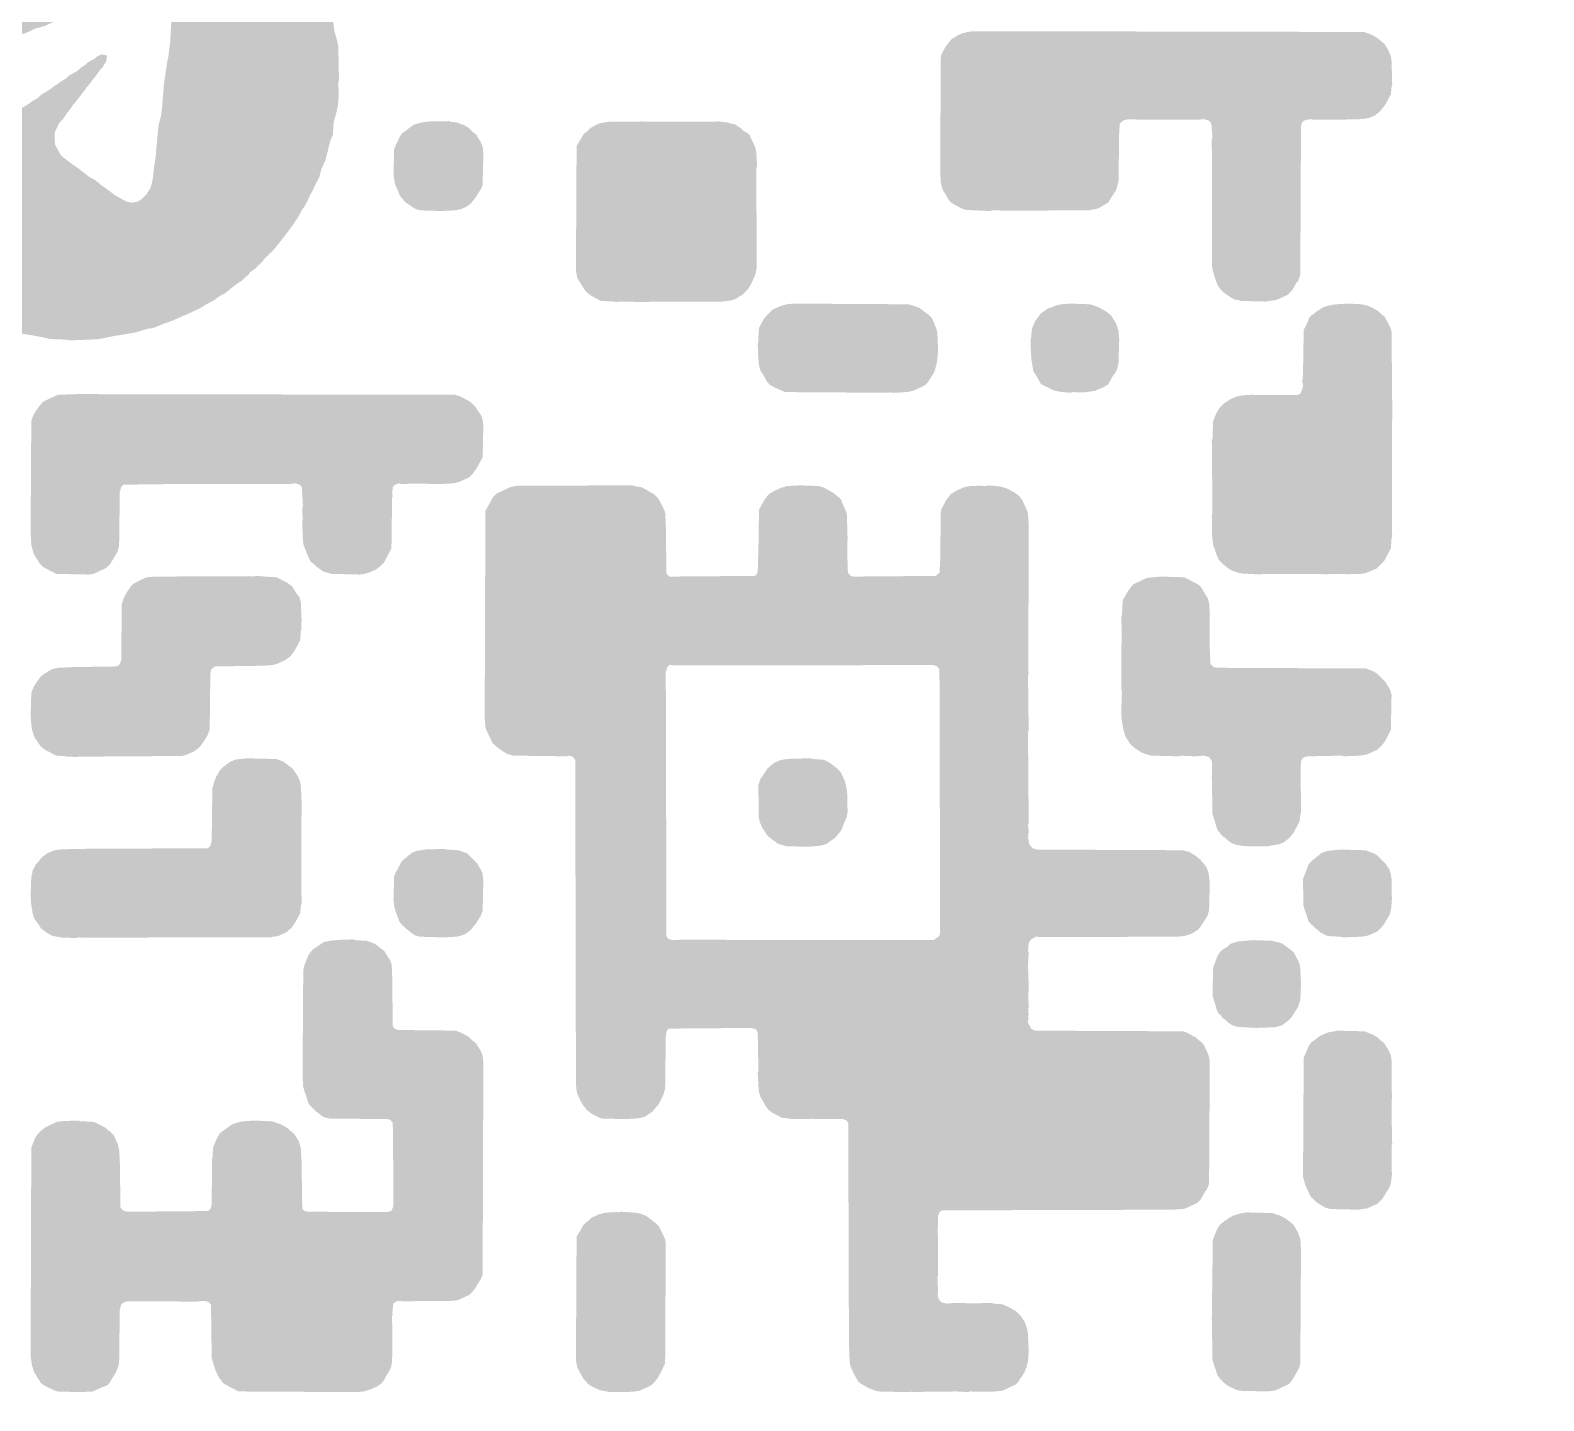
# Model space of a CAD drawing. Header units: inches. Extents: x -26.6 to 26.5, y -26.3 to 21.9.
# Drawn here: x -0.2 to 5.08, y 5.2 to 9.98 of the extents above; entities that cross this region are included whole.
import ezdxf

# ---------------------------------------------------------------- set-up
doc = ezdxf.new("R2010")
doc.units = ezdxf.units.IN
for name, color, linetype in [('Bottom 3D Body', 56, 'Continuous'), ('Bottom Component Outline', 76, 'Continuous'), ('Bottom Overlay', 54, 'Continuous'), ('Top Solder', 216, 'Continuous')]:
    doc.layers.add(name, color=color, linetype=linetype)

# ---------------------------------------------------------------- blocks, each defined once
blk = doc.blocks.new('L_KLS5_CR2032_03_B_16')
at = {"layer": 'Bottom 3D Body'}
blk.add_lwpolyline([(-10.9119, 3.3001, 0.1, 0.1, -6.761271), (-10.912, -3.2998, 0.1, 0.1, 0)], format="xyseb", dxfattribs=at)
at = {"layer": 'Bottom Component Outline'}
blk.add_lwpolyline([(-10.9119, 3.3001, 0.1, 0.1, -6.761271), (-10.912, -3.2998, 0.1, 0.1, 0)], format="xyseb", dxfattribs=at)
at = {"layer": 'Bottom Overlay'}
blk.add_lwpolyline([(-10.9119, 3.3001, 0.2, 0.2, -6.761271), (-10.912, -3.2998, 0.2, 0.2, 0)], format="xyseb", dxfattribs=at)

msp = doc.modelspace()

# ---------------------------------------------------------------- hatches: boundary and pattern name
at = {"layer": 'Top Solder'}
h = msp.add_hatch(color=216, dxfattribs=at)
h.paths.add_polyline_path([(0.057, 10.744), (0.0642, 10.7416), (0.0939, 10.738), (0.1057, 10.7357), (0.1343, 10.7309), (0.1533, 10.7262), (0.1889, 10.719), (0.2151, 10.7095), (0.2281, 10.706), (0.2507, 10.6976), (0.2697, 10.6905), (0.2816, 10.6858), (0.297, 10.6798), (0.3196, 10.6715), (0.3374, 10.6608), (0.3493, 10.6561), (0.3648, 10.6501), (0.4099, 10.624), (0.4135, 10.6204), (0.4349, 10.6109), (0.4515, 10.6014), (0.4563, 10.5966), (0.461, 10.5943), (0.4776, 10.5824), (0.4824, 10.58), (0.4955, 10.5693), (0.499, 10.5658), (0.5038, 10.5634), (0.5501, 10.5289), (0.568, 10.5111), (0.5727, 10.5087), (0.5822, 10.4992), (0.587, 10.4968), (0.6048, 10.479), (0.6072, 10.4743), (0.6369, 10.4446), (0.6416, 10.4422), (0.6452, 10.4386), (0.6476, 10.4339), (0.6523, 10.4291), (0.6547, 10.4244), (0.6594, 10.4196), (0.6618, 10.4149), (0.6761, 10.4006), (0.6784, 10.3958), (0.6856, 10.3887), (0.688, 10.384), (0.6975, 10.3673), (0.7141, 10.3507), (0.7165, 10.3459), (0.7284, 10.3246), (0.7331, 10.3198), (0.7474, 10.2937), (0.7521, 10.2889), (0.7545, 10.2842), (0.7759, 10.2438), (0.7878, 10.2176), (0.8092, 10.1725), (0.8115, 10.1582), (0.8282, 10.1226), (0.8341, 10.0952), (0.8389, 10.0834), (0.8412, 10.0738), (0.8436, 10.062), (0.846, 10.0525), (0.8543, 10.0323), (0.8567, 10.0014), (0.8602, 9.9788), (0.8662, 9.9586), (0.8709, 9.942), (0.8733, 9.9253), (0.8757, 9.8113), (0.8733, 9.8041), (0.8745, 9.7554), (0.8721, 9.7245), (0.8674, 9.7008), (0.8638, 9.6877), (0.8591, 9.6711), (0.8567, 9.6615), (0.8543, 9.6211), (0.8448, 9.5974), (0.84, 9.5784), (0.8365, 9.5629), (0.8329, 9.5499), (0.8282, 9.5308), (0.8139, 9.5), (0.8068, 9.4714), (0.7949, 9.45), (0.7854, 9.4287), (0.7735, 9.4073), (0.764, 9.3859), (0.7521, 9.3645), (0.7474, 9.3598), (0.745, 9.355), (0.7307, 9.3289), (0.7189, 9.3122), (0.7165, 9.3075), (0.682, 9.2611), (0.6761, 9.2552), (0.6737, 9.2504), (0.663, 9.2374), (0.6571, 9.2314), (0.6547, 9.2267), (0.6452, 9.2172), (0.644, 9.2136), (0.6404, 9.2124), (0.6392, 9.2088), (0.6345, 9.2065), (0.6309, 9.2029), (0.6297, 9.1993), (0.625, 9.197), (0.6143, 9.1863), (0.6119, 9.1815), (0.5822, 9.1518), (0.5775, 9.1494), (0.5727, 9.1447), (0.568, 9.1423), (0.562, 9.1364), (0.5596, 9.1316), (0.5561, 9.1281), (0.5513, 9.1257), (0.5347, 9.109), (0.5299, 9.1067), (0.5074, 9.0912), (0.5038, 9.0877), (0.499, 9.0853), (0.4895, 9.0758), (0.4848, 9.0734), (0.4776, 9.0663), (0.4729, 9.0639), (0.4515, 9.052), (0.4444, 9.0449), (0.4396, 9.0425), (0.4087, 9.0259), (0.3945, 9.0164), (0.3446, 8.9926), (0.3291, 8.9867), (0.2947, 8.9712), (0.2578, 8.9581), (0.2329, 8.9474), (0.2234, 8.9451), (0.2067, 8.9427), (0.1687, 8.9308), (0.1485, 8.9272), (0.1366, 8.9249), (0.1224, 8.9225), (0.0915, 8.9177), (0.0677, 8.913), (0.0582, 8.9106), (0.0297, 8.9059), (-0.0273, 8.9035), (-0.0665, 8.9023), (-0.0737, 8.9047), (-0.1355, 8.9071), (-0.1426, 8.9094), (-0.1699, 8.9154), (-0.1842, 8.9177), (-0.1961, 8.9201), (-0.2269, 8.9249), (-0.2626, 8.932), (-0.2721, 8.9344), (-0.284, 8.9391), (-0.2935, 8.9415), (-0.3054, 8.9439), (-0.3196, 8.9463), (-0.3386, 8.9534), (-0.3588, 8.9617), (-0.3743, 8.9676), (-0.3873, 8.9712), (-0.4277, 8.9902), (-0.4503, 8.9985), (-0.4753, 9.0116), (-0.4967, 9.0235), (-0.5014, 9.0282), (-0.5062, 9.0306), (-0.5323, 9.0449), (-0.5489, 9.0568), (-0.5703, 9.0686), (-0.5822, 9.0805), (-0.587, 9.0829), (-0.5941, 9.09), (-0.5988, 9.0924), (-0.606, 9.0995), (-0.6274, 9.1114), (-0.644, 9.1281), (-0.6488, 9.1304), (-0.6523, 9.134), (-0.6547, 9.1387), (-0.6583, 9.1423), (-0.663, 9.1447), (-0.6725, 9.1542), (-0.6773, 9.1566), (-0.682, 9.1613), (-0.6868, 9.1637), (-0.6903, 9.1673), (-0.6927, 9.172), (-0.7355, 9.2148), (-0.7379, 9.2195), (-0.7474, 9.229), (-0.7497, 9.2338), (-0.7592, 9.2433), (-0.7616, 9.2481), (-0.7723, 9.2611), (-0.7806, 9.2694), (-0.783, 9.2742), (-0.8068, 9.3075), (-0.8092, 9.3122), (-0.8282, 9.3407), (-0.84, 9.3621), (-0.8448, 9.3669), (-0.8472, 9.3716), (-0.8567, 9.393), (-0.865, 9.4085), (-0.8662, 9.4097), (-0.8804, 9.4405), (-0.8995, 9.4809), (-0.9054, 9.5059), (-0.9161, 9.5237), (-0.9197, 9.5368), (-0.9244, 9.5558), (-0.928, 9.5689), (-0.9303, 9.5784), (-0.9339, 9.5938), (-0.941, 9.6128), (-0.9434, 9.6223), (-0.9458, 9.6342), (-0.9482, 9.6675), (-0.9541, 9.6877), (-0.9589, 9.7043), (-0.9624, 9.7245), (-0.9648, 9.8148), (-0.966, 9.8564), (-0.9636, 9.8635), (-0.9612, 9.9467), (-0.9589, 9.9538), (-0.9494, 9.9847), (-0.947, 10.0014), (-0.9446, 10.0323), (-0.9351, 10.056), (-0.9303, 10.075), (-0.928, 10.0893), (-0.9256, 10.0964), (-0.9232, 10.1059), (-0.9185, 10.1226), (-0.9018, 10.1582), (-0.8995, 10.1677), (-0.8959, 10.1832), (-0.8781, 10.2176), (-0.8721, 10.2331), (-0.8626, 10.2473), (-0.8567, 10.258), (-0.8519, 10.2699), (-0.8424, 10.2865), (-0.8377, 10.2913), (-0.8353, 10.296), (-0.8234, 10.3174), (-0.8115, 10.3341), (-0.7997, 10.3554), (-0.7854, 10.3697), (-0.7735, 10.3911), (-0.7616, 10.403), (-0.7592, 10.4077), (-0.7474, 10.4196), (-0.745, 10.4244), (-0.7402, 10.4291), (-0.7379, 10.4339), (-0.7331, 10.4386), (-0.7307, 10.4434), (-0.7272, 10.4469), (-0.7224, 10.4493), (-0.6951, 10.4766), (-0.6927, 10.4814), (-0.6773, 10.4968), (-0.6725, 10.4992), (-0.6606, 10.5111), (-0.6559, 10.5135), (-0.6345, 10.5349), (-0.6297, 10.5372), (-0.6202, 10.5467), (-0.6155, 10.5491), (-0.6107, 10.5539), (-0.606, 10.5563), (-0.5917, 10.5658), (-0.587, 10.5681), (-0.5798, 10.5753), (-0.5763, 10.5764), (-0.5751, 10.58), (-0.5703, 10.5824), (-0.5478, 10.5978), (-0.5335, 10.6073), (-0.5216, 10.6121), (-0.5133, 10.6157), (-0.4967, 10.6275), (-0.4919, 10.6299), (-0.4705, 10.6418), (-0.4396, 10.6561), (-0.3945, 10.6774), (-0.379, 10.6834), (-0.3671, 10.6881), (-0.3517, 10.6941), (-0.2935, 10.7143), (-0.2733, 10.7202), (-0.2638, 10.7226), (-0.2436, 10.7262), (-0.2246, 10.7309), (-0.2127, 10.7333), (-0.1842, 10.738), (-0.1521, 10.7416), (-0.1355, 10.744), (-0.076, 10.7464)])
h.paths.add_polyline_path([(0.2614, 10.138), (0.2139, 10.1356), (0.2067, 10.1333), (0.1842, 10.1249), (0.1592, 10.1142), (0.1461, 10.1107), (0.1343, 10.1083), (0.1224, 10.1036), (0.0951, 10.0905), (0.0855, 10.0881), (0.0689, 10.0834), (0.0392, 10.0727), (0.0143, 10.062), (-0.0095, 10.0525), (-0.0261, 10.0453), (-0.0416, 10.0418), (-0.0511, 10.0394), (-0.076, 10.0263), (-0.0927, 10.0216), (-0.1105, 10.018), (-0.1224, 10.0133), (-0.1497, 10.0002), (-0.1663, 9.9954), (-0.1818, 9.9919), (-0.2091, 9.9788), (-0.221, 9.974), (-0.2305, 9.9717), (-0.2424, 9.9669), (-0.2792, 9.9538), (-0.2923, 9.9479), (-0.3018, 9.9455), (-0.3137, 9.9408), (-0.3351, 9.9313), (-0.3541, 9.9265), (-0.3767, 9.9182), (-0.4064, 9.9051), (-0.4242, 9.9016), (-0.4396, 9.8956), (-0.4444, 9.8909), (-0.461, 9.8837), (-0.4765, 9.8802), (-0.4883, 9.8778), (-0.5157, 9.8647), (-0.5323, 9.8552), (-0.5382, 9.8493), (-0.5454, 9.8326), (-0.5478, 9.8231), (-0.5442, 9.8101), (-0.5406, 9.8018), (-0.5299, 9.7887), (-0.5133, 9.7768), (-0.5085, 9.7744), (-0.4301, 9.7364), (-0.4087, 9.7269), (-0.3755, 9.715), (-0.3541, 9.7055), (-0.3137, 9.6984), (-0.297, 9.696), (-0.2733, 9.6984), (-0.2531, 9.7019), (-0.2412, 9.7067), (-0.2376, 9.7103), (-0.2329, 9.7126), (-0.2163, 9.7221), (-0.1925, 9.7388), (-0.1759, 9.7483), (-0.164, 9.7602), (-0.1426, 9.772), (-0.1093, 9.7958), (-0.1046, 9.7982), (-0.0998, 9.8029), (-0.0951, 9.8053), (-0.0808, 9.8148), (-0.076, 9.8172), (-0.0665, 9.8267), (-0.0404, 9.841), (-0.0273, 9.8517), (-0.0238, 9.8552), (-0.0119, 9.8624), (-0.0024, 9.8719), (0.0238, 9.8861), (0.0309, 9.8932), (0.0356, 9.8956), (0.0475, 9.9004), (0.0618, 9.898), (0.0653, 9.8944), (0.063, 9.8754), (0.0535, 9.8612), (0.0511, 9.8564), (0.0416, 9.8469), (0.0392, 9.8421), (0.0345, 9.8374), (0.0321, 9.8326), (-0.0012, 9.7899), (-0.0059, 9.7851), (-0.0083, 9.7804), (-0.025, 9.759), (-0.0475, 9.7293), (-0.0535, 9.7233), (-0.0558, 9.7186), (-0.0725, 9.6972), (-0.0879, 9.6746), (-0.101, 9.6615), (-0.1153, 9.6307), (-0.1176, 9.6211), (-0.1153, 9.5855), (-0.0962, 9.5499), (-0.0879, 9.5415), (-0.0832, 9.5392), (-0.082, 9.538), (-0.0808, 9.5368), (-0.076, 9.532), (-0.0713, 9.5297), (-0.0665, 9.5249), (-0.0618, 9.5225), (-0.057, 9.5178), (-0.0523, 9.5154), (-0.0356, 9.5035), (-0.0059, 9.4809), (0, 9.475), (0.0261, 9.4607), (0.0309, 9.456), (0.0356, 9.4536), (0.0452, 9.4441), (0.0499, 9.4417), (0.0962, 9.4073), (0.1331, 9.3871), (0.1426, 9.3847), (0.1545, 9.3823), (0.1616, 9.3847), (0.1758, 9.3871), (0.1806, 9.3918), (0.1854, 9.3942), (0.2056, 9.4144), (0.2079, 9.4192), (0.2174, 9.4334), (0.221, 9.4465), (0.2234, 9.456), (0.2258, 9.4679), (0.2305, 9.5106), (0.2329, 9.5225), (0.2353, 9.5415), (0.2376, 9.5653), (0.24, 9.5914), (0.2448, 9.6461), (0.2471, 9.658), (0.2543, 9.6865), (0.2566, 9.7008), (0.259, 9.7269), (0.2638, 9.7887), (0.2662, 9.8077), (0.2757, 9.8719), (0.2804, 9.8956), (0.284, 9.9277), (0.2864, 9.9443), (0.2899, 10.0073), (0.2923, 10.0263), (0.2947, 10.0382), (0.2994, 10.0572), (0.303, 10.0869), (0.3006, 10.094), (0.2816, 10.1297), (0.278, 10.1333)], flags=0)
for points in [[(3.2841, 9.9812), (4.4533, 9.9788), (4.4604, 9.9764), (4.483, 9.9681), (4.502, 9.9562), (4.508, 9.9503), (4.5127, 9.9479), (4.5199, 9.9408), (4.5234, 9.9396), (4.5258, 9.9348), (4.5353, 9.9206), (4.5472, 9.8944), (4.5496, 9.8778), (4.5519, 9.797), (4.5496, 9.7875), (4.5472, 9.7614), (4.5282, 9.7257), (4.5115, 9.7043), (4.5032, 9.696), (4.4985, 9.6936), (4.4937, 9.6889), (4.489, 9.6865), (4.4723, 9.6794), (4.4628, 9.677), (4.4462, 9.6746), (4.3511, 9.6722), (4.2596, 9.6734), (4.2478, 9.6711), (4.2394, 9.6651), (4.2359, 9.6615), (4.2335, 9.6449), (4.2311, 9.1316), (4.2287, 9.1245), (4.2228, 9.109), (4.2169, 9.1031), (4.2145, 9.0983), (4.2026, 9.077), (4.1872, 9.0615), (4.1824, 9.0591), (4.1515, 9.0449), (4.142, 9.0425), (4.1087, 9.0377), (4.0232, 9.0401), (4.0161, 9.0425), (4.0018, 9.0449), (3.9852, 9.0544), (3.9626, 9.0698), (3.9531, 9.0793), (3.9507, 9.0841), (3.946, 9.0888), (3.9436, 9.0936), (3.9365, 9.1102), (3.9269, 9.1411), (3.9246, 9.1506), (3.9222, 9.1673), (3.9234, 9.1922), (3.9222, 9.6021), (3.9246, 9.6093), (3.921, 9.6556), (3.9174, 9.6639), (3.9115, 9.6699), (3.8925, 9.6746), (3.8759, 9.6722), (3.6275, 9.6734), (3.6156, 9.6711), (3.6073, 9.6651), (3.6014, 9.6592), (3.599, 9.6354), (3.5966, 9.4572), (3.5943, 9.45), (3.5907, 9.4346), (3.5859, 9.4227), (3.5824, 9.4192), (3.58, 9.4144), (3.5705, 9.4001), (3.561, 9.3835), (3.5313, 9.3657), (3.5194, 9.3609), (3.5028, 9.3586), (3.4933, 9.3562), (3.2164, 9.355), (3.1558, 9.3562), (3.1487, 9.3538), (3.0667, 9.3574), (3.0572, 9.3598), (3.0453, 9.3645), (3.0132, 9.3823), (3.0049, 9.3906), (2.993, 9.412), (2.9835, 9.4263), (2.9788, 9.4429), (2.9764, 9.4524), (2.974, 9.4904), (2.9764, 9.8944), (2.9788, 9.9016), (2.993, 9.9277), (3.0097, 9.9491), (3.0156, 9.955), (3.0204, 9.9574), (3.0346, 9.9669), (3.0513, 9.974), (3.0703, 9.9788), (3.0869, 9.9812), (3.2818, 9.9812)], [(1.1585, 9.6615), (1.1704, 9.6639), (1.1917, 9.6663), (1.2595, 9.6675), (1.2666, 9.6651), (1.288, 9.6627), (1.2999, 9.658), (1.3153, 9.652), (1.3284, 9.6437), (1.345, 9.6271), (1.3498, 9.6247), (1.3557, 9.6188), (1.3581, 9.614), (1.3676, 9.5998), (1.37, 9.595), (1.3771, 9.5784), (1.3795, 9.5546), (1.3771, 9.4453), (1.3723, 9.4334), (1.37, 9.4287), (1.3605, 9.4144), (1.3533, 9.4025), (1.3367, 9.3811), (1.3331, 9.3776), (1.3284, 9.3752), (1.3236, 9.3704), (1.3022, 9.3609), (1.2832, 9.3562), (1.231, 9.3538), (1.1573, 9.3562), (1.1502, 9.3586), (1.1383, 9.3633), (1.1145, 9.3799), (1.1098, 9.3823), (1.1014, 9.3906), (1.0991, 9.3954), (1.0896, 9.4049), (1.0753, 9.4382), (1.0706, 9.45), (1.0658, 9.4786), (1.0682, 9.5712), (1.0872, 9.6116), (1.0896, 9.6164), (1.0979, 9.6271), (1.1026, 9.6295), (1.124, 9.6461), (1.1383, 9.6556), (1.1549, 9.6604), (1.1573, 9.6604)], [(2.2635, 9.0484), (2.248, 9.0425), (2.2148, 9.0377), (1.9142, 9.0366), (1.8488, 9.0377), (1.8441, 9.0354), (1.8369, 9.0377), (1.7894, 9.0401), (1.7538, 9.0591), (1.7407, 9.0698), (1.7336, 9.077), (1.7312, 9.0817), (1.7074, 9.1197), (1.7027, 9.1483), (1.705, 9.5808), (1.7146, 9.5974), (1.7264, 9.6164), (1.7288, 9.6211), (1.7347, 9.6271), (1.7395, 9.6295), (1.7538, 9.6437), (1.7585, 9.6461), (1.7751, 9.6556), (1.787, 9.6604), (1.8155, 9.6651), (1.9308, 9.6663), (2.1886, 9.6651), (2.1958, 9.6675), (2.2124, 9.6651), (2.2314, 9.6627), (2.2385, 9.6604), (2.2564, 9.6568), (2.2754, 9.6449), (2.2861, 9.6342), (2.3027, 9.6247), (2.3086, 9.6188), (2.3277, 9.5784), (2.3324, 9.5594), (2.3348, 9.5095), (2.3324, 9.5023), (2.3336, 9.1566), (2.3312, 9.1423), (2.3288, 9.1328), (2.3241, 9.1209), (2.3122, 9.0948), (2.3027, 9.0805), (2.2837, 9.0615), (2.2789, 9.0591), (2.2647, 9.0496)], [(2.3395, 8.913), (2.3419, 8.9463), (2.3585, 8.9772), (2.3692, 8.9902), (2.3883, 9.0092), (2.4096, 9.0187), (2.4215, 9.0235), (2.4382, 9.0282), (2.4619, 9.0306), (2.8635, 9.0282), (2.8707, 9.0259), (2.8802, 9.0235), (2.9027, 9.0152), (2.9063, 9.0116), (2.911, 9.0092), (2.9182, 9.0021), (2.9229, 8.9997), (2.9277, 8.995), (2.9324, 8.9926), (2.9455, 8.9795), (2.9526, 8.9629), (2.9621, 8.9391), (2.9645, 8.9225), (2.9669, 8.8702), (2.9633, 8.8286), (2.9562, 8.8001), (2.9514, 8.7882), (2.9396, 8.7692), (2.9301, 8.755), (2.9206, 8.7455), (2.9158, 8.7431), (2.8802, 8.7264), (2.8647, 8.7229), (2.8433, 8.7205), (2.8041, 8.7193), (2.8017, 8.7217), (2.7946, 8.7193), (2.4334, 8.7217), (2.4215, 8.7264), (2.3954, 8.7383), (2.3787, 8.7478), (2.3704, 8.7562), (2.368, 8.7609), (2.3562, 8.7823), (2.3467, 8.7965), (2.3419, 8.8132), (2.3395, 8.8369), (2.3372, 8.8892), (2.3395, 8.8987), (2.3395, 8.9106)], [(3.2913, 8.9094), (3.2936, 8.9379), (3.296, 8.9474), (3.3079, 8.9736), (3.3115, 8.9772), (3.3138, 8.9819), (3.3186, 8.9867), (3.321, 8.9914), (3.3293, 8.9997), (3.334, 9.0021), (3.3507, 9.014), (3.3602, 9.0164), (3.3768, 9.0235), (3.3958, 9.0282), (3.4267, 9.0306), (3.498, 9.0282), (3.5051, 9.0259), (3.5277, 9.0175), (3.555, 9.0021), (3.5681, 8.9914), (3.5729, 8.9867), (3.5752, 8.9819), (3.5871, 8.9629), (3.5919, 8.951), (3.5966, 8.9344), (3.599, 8.9035), (3.5966, 8.8227), (3.5943, 8.8156), (3.5919, 8.8013), (3.5824, 8.7847), (3.5776, 8.7799), (3.561, 8.749), (3.5432, 8.7383), (3.5313, 8.7336), (3.5146, 8.7264), (3.4861, 8.7217), (3.4612, 8.7205), (3.4362, 8.7217), (3.4291, 8.7193), (3.3923, 8.7229), (3.3804, 8.7253), (3.3709, 8.7276), (3.3293, 8.7478), (3.3233, 8.7538), (3.321, 8.7585), (3.3091, 8.7799), (3.2996, 8.7942), (3.2925, 8.8346), (3.2901, 8.8797), (3.2901, 8.9082)], [(4.2893, 9.0045), (4.2941, 9.0069), (4.3084, 9.0164), (4.3202, 9.0211), (4.3392, 9.0259), (4.3559, 9.0282), (4.401, 9.0306), (4.4462, 9.0282), (4.4652, 9.0235), (4.4771, 9.0187), (4.5032, 9.0045), (4.5175, 8.9902), (4.5222, 8.9878), (4.5258, 8.9843), (4.5282, 8.9795), (4.5377, 8.9629), (4.5472, 8.9415), (4.5496, 8.932), (4.5519, 8.6801), (4.5507, 8.2488), (4.5519, 8.2191), (4.5496, 8.212), (4.5472, 8.1763), (4.5234, 8.1312), (4.4985, 8.1062), (4.4818, 8.0991), (4.4581, 8.0896), (4.4414, 8.0872), (4.3998, 8.086), (4.3321, 8.0872), (4.3274, 8.0848), (4.3226, 8.0872), (4.3155, 8.0848), (4.3084, 8.0872), (4.0719, 8.086), (4.0291, 8.0884), (4.0172, 8.0908), (4.0077, 8.0931), (3.9887, 8.1003), (3.9745, 8.1098), (3.9685, 8.1157), (3.9638, 8.1181), (3.9483, 8.1335), (3.946, 8.1383), (3.9365, 8.1597), (3.9329, 8.1728), (3.9269, 8.1882), (3.9234, 8.2179), (3.9222, 8.2904), (3.9246, 8.2975), (3.9222, 8.5518), (3.9246, 8.5589), (3.9269, 8.6207), (3.9365, 8.6445), (3.9483, 8.6658), (3.9662, 8.6837), (3.9709, 8.6861), (3.9852, 8.6956), (3.9899, 8.6979), (4.0066, 8.7051), (4.0256, 8.7098), (4.0565, 8.7122), (4.2192, 8.711), (4.2311, 8.7158), (4.2383, 8.7324), (4.2406, 8.7419), (4.2383, 8.7585), (4.2406, 8.7894), (4.243, 8.9391), (4.2525, 8.9558), (4.2584, 8.9712), (4.2632, 8.9831), (4.2703, 8.9902), (4.2751, 8.9926), (4.2882, 9.0033)], [(0.3113, 8.4009), (0.1236, 8.3985), (0.1153, 8.3902), (0.1105, 8.3736), (0.1081, 8.1834), (0.1057, 8.1763), (0.1022, 8.1633), (0.0879, 8.1395), (0.076, 8.1205), (0.0642, 8.1086), (0.0594, 8.1062), (0.019, 8.0872), (0.0024, 8.0848), (-0.1117, 8.0872), (-0.1568, 8.111), (-0.1699, 8.124), (-0.1723, 8.1288), (-0.1889, 8.1549), (-0.1961, 8.1787), (-0.1984, 8.1882), (-0.2008, 8.2333), (-0.1984, 8.6207), (-0.1961, 8.6278), (-0.1901, 8.6433), (-0.1782, 8.6623), (-0.1723, 8.6706), (-0.1616, 8.6837), (-0.1568, 8.6884), (-0.1117, 8.7098), (-0.1022, 8.7122), (-0.0428, 8.7146), (1.2809, 8.7122), (1.288, 8.7098), (1.2975, 8.7074), (1.3331, 8.6884), (1.3533, 8.6682), (1.3557, 8.6635), (1.3723, 8.6397), (1.3771, 8.6231), (1.3795, 8.6064), (1.3771, 8.4948), (1.3581, 8.4591), (1.3426, 8.4365), (1.3308, 8.4246), (1.326, 8.4223), (1.2951, 8.408), (1.2761, 8.4033), (1.231, 8.4009), (1.1395, 8.4021), (1.0931, 8.4009), (1.086, 8.4033), (1.0717, 8.3985), (1.0634, 8.3902), (1.061, 8.3664), (1.0634, 8.3593), (1.061, 8.3522), (1.0587, 8.1763), (1.0325, 8.1264), (1.0171, 8.111), (1.0123, 8.1086), (1.0076, 8.1038), (0.9814, 8.092), (0.9648, 8.0872), (0.9482, 8.0848), (0.8484, 8.0872), (0.8412, 8.0896), (0.8282, 8.0931), (0.8163, 8.0979), (0.8127, 8.1015), (0.808, 8.1038), (0.8032, 8.1086), (0.7985, 8.111), (0.7866, 8.1228), (0.7818, 8.1252), (0.7759, 8.1312), (0.7735, 8.1359), (0.764, 8.1573), (0.7521, 8.1882), (0.7497, 8.2048), (0.7474, 8.2642), (0.7486, 8.2797), (0.7474, 8.3165), (0.7497, 8.3237), (0.7462, 8.389), (0.7402, 8.3973), (0.7248, 8.4033), (0.701, 8.4009), (0.3137, 8.4009)], [(0.7379, 8.0052), (0.7426, 7.9862), (0.745, 7.9268), (0.7438, 7.8971), (0.745, 7.8959), (0.7426, 7.8888), (0.7402, 7.8555), (0.7212, 7.8199), (0.7093, 7.8032), (0.701, 7.7949), (0.6963, 7.7925), (0.6915, 7.7878), (0.6606, 7.7735), (0.644, 7.7688), (0.606, 7.7664), (0.442, 7.764), (0.4289, 7.7533), (0.4266, 7.7367), (0.4242, 7.5442), (0.4218, 7.5371), (0.4159, 7.5216), (0.4075, 7.5086), (0.3921, 7.486), (0.3826, 7.4765), (0.3778, 7.4741), (0.3731, 7.4693), (0.3683, 7.467), (0.3422, 7.4551), (0.3267, 7.4515), (-0.0297, 7.4491), (-0.0309, 7.448), (-0.0333, 7.4503), (-0.0404, 7.448), (-0.0677, 7.4491), (-0.0689, 7.448), (-0.076, 7.4503), (-0.1117, 7.4527), (-0.1521, 7.4741), (-0.1652, 7.4848), (-0.177, 7.5014), (-0.1794, 7.5062), (-0.1842, 7.5109), (-0.1913, 7.5276), (-0.1961, 7.5442), (-0.1984, 7.5608), (-0.2008, 7.5917), (-0.1984, 7.6701), (-0.1961, 7.6773), (-0.1901, 7.6927), (-0.1782, 7.7117), (-0.164, 7.7307), (-0.1592, 7.7331), (-0.1545, 7.7379), (-0.1497, 7.7403), (-0.1355, 7.7498), (-0.1188, 7.7569), (-0.1022, 7.7593), (-0.057, 7.7616), (0.1022, 7.764), (0.1105, 7.7723), (0.1153, 7.7842), (0.1176, 7.9815), (0.12, 7.9886), (0.1236, 8.0017), (0.1343, 8.0219), (0.1461, 8.0385), (0.1485, 8.0432), (0.1568, 8.0516), (0.1782, 8.0634), (0.2044, 8.0753), (0.2353, 8.0777), (0.5549, 8.0789), (0.5584, 8.0777), (0.5608, 8.0801), (0.568, 8.0777), (0.5917, 8.0801), (0.6155, 8.0777), (0.6583, 8.0753), (0.6986, 8.0539), (0.7117, 8.0432), (0.7212, 8.029), (0.7236, 8.0242), (0.7367, 8.0064)], [(3.9151, 7.827), (3.9174, 7.7723), (3.9281, 7.7616), (3.9448, 7.7593), (4.4604, 7.7569), (4.4723, 7.7521), (4.4878, 7.7462), (4.502, 7.7367), (4.5282, 7.7105), (4.5305, 7.7058), (4.5448, 7.682), (4.5496, 7.6654), (4.5472, 7.5418), (4.5258, 7.5014), (4.5151, 7.4884), (4.5008, 7.4741), (4.4961, 7.4717), (4.4652, 7.4575), (4.4557, 7.4551), (4.4391, 7.4527), (4.3844, 7.4503), (4.3773, 7.4527), (4.2608, 7.4503), (4.2442, 7.448), (4.2359, 7.4396), (4.2335, 7.4301), (4.2323, 7.4194), (4.2335, 7.2543), (4.2311, 7.2472), (4.2287, 7.2234), (4.2074, 7.183), (4.1967, 7.1699), (4.1872, 7.1604), (4.1824, 7.158), (4.1753, 7.1509), (4.1586, 7.1438), (4.1301, 7.139), (4.1206, 7.1367), (4.0624, 7.1355), (4.0291, 7.1378), (4.003, 7.1426), (3.9911, 7.1474), (3.9828, 7.1533), (3.9697, 7.164), (3.9662, 7.1675), (3.9614, 7.1699), (3.9531, 7.1782), (3.9507, 7.183), (3.9436, 7.1901), (3.9388, 7.202), (3.9341, 7.2186), (3.9246, 7.2495), (3.9222, 7.3802), (3.9234, 7.4266), (3.921, 7.4361), (3.9151, 7.4444), (3.9115, 7.448), (3.8949, 7.4527), (3.864, 7.4503), (3.8141, 7.4527), (3.8069, 7.4503), (3.7095, 7.4527), (3.7024, 7.4551), (3.6893, 7.4587), (3.6774, 7.4634), (3.6584, 7.4753), (3.6501, 7.4812), (3.6453, 7.486), (3.6418, 7.4872), (3.6394, 7.4919), (3.6347, 7.4967), (3.6323, 7.5014), (3.6228, 7.5157), (3.618, 7.5276), (3.6133, 7.5442), (3.6109, 7.5608), (3.6085, 7.5703), (3.6061, 7.6012), (3.6085, 7.6773), (3.6061, 7.6844), (3.6073, 7.8995), (3.6061, 7.9339), (3.6085, 7.9411), (3.6109, 7.991), (3.6133, 7.9981), (3.6251, 8.0195), (3.6406, 8.0421), (3.6501, 8.0516), (3.6953, 8.0729), (3.7428, 8.0777), (3.8236, 8.0753), (3.8307, 8.0729), (3.8759, 8.0492), (3.8865, 8.0385), (3.8984, 8.0171), (3.9079, 8.0028), (3.9127, 7.9862), (3.9151, 7.9482), (3.9151, 7.8294)], [(0.3042, 6.8182), (-0.0012, 6.817), (-0.0356, 6.8182), (-0.0428, 6.8158), (-0.0998, 6.8182), (-0.1069, 6.8206), (-0.1236, 6.823), (-0.145, 6.8349), (-0.1652, 6.8503), (-0.1675, 6.8551), (-0.1889, 6.886), (-0.1937, 6.9026), (-0.1961, 6.9192), (-0.1984, 6.9287), (-0.2008, 6.9596), (-0.1984, 7.0309), (-0.1961, 7.038), (-0.1937, 7.0523), (-0.1818, 7.0737), (-0.1723, 7.0832), (-0.1699, 7.0879), (-0.1545, 7.1034), (-0.1497, 7.1058), (-0.145, 7.1105), (-0.1236, 7.12), (-0.1046, 7.1248), (-0.038, 7.1272), (0.4182, 7.1295), (0.4266, 7.1378), (0.4313, 7.1545), (0.4337, 7.3398), (0.4361, 7.347), (0.4396, 7.36), (0.4468, 7.379), (0.461, 7.4028), (0.4729, 7.4147), (0.4776, 7.4171), (0.4824, 7.4218), (0.4872, 7.4242), (0.4919, 7.4289), (0.4967, 7.4313), (0.5133, 7.4385), (0.5299, 7.4408), (0.5537, 7.4432), (0.6583, 7.4408), (0.682, 7.4313), (0.7117, 7.4088), (0.7165, 7.404), (0.7189, 7.3992), (0.7307, 7.3826), (0.7331, 7.3779), (0.7402, 7.3612), (0.7426, 7.3446), (0.745, 7.2923), (0.7438, 7.0487), (0.745, 6.9359), (0.7426, 6.9287), (0.7402, 6.9026), (0.7236, 6.8717), (0.7082, 6.8491), (0.7034, 6.8467), (0.6939, 6.8372), (0.6891, 6.8349), (0.663, 6.823), (0.6464, 6.8206), (0.6369, 6.8182), (0.3066, 6.8182)], [(2.6508, 7.2567), (2.6485, 7.24), (2.639, 7.2186), (2.6294, 7.1925), (2.6188, 7.1794), (2.6152, 7.1759), (2.614, 7.1723), (2.6104, 7.1711), (2.6081, 7.1664), (2.5997, 7.1604), (2.576, 7.1438), (2.5593, 7.139), (2.5427, 7.1367), (2.5118, 7.1343), (2.4358, 7.1367), (2.4286, 7.139), (2.4156, 7.1426), (2.4037, 7.1474), (2.3978, 7.1533), (2.393, 7.1557), (2.3799, 7.1664), (2.3728, 7.1711), (2.3704, 7.1759), (2.3657, 7.1806), (2.3633, 7.1854), (2.3538, 7.1996), (2.3443, 7.221), (2.3407, 7.2365), (2.3395, 7.3493), (2.3419, 7.3565), (2.3455, 7.3695), (2.3514, 7.3779), (2.3716, 7.4076), (2.3835, 7.4194), (2.3883, 7.4218), (2.393, 7.4266), (2.3978, 7.4289), (2.4144, 7.4361), (2.4298, 7.4396), (2.4536, 7.442), (2.5237, 7.4432), (2.5308, 7.4408), (2.5665, 7.4385), (2.5736, 7.4361), (2.5902, 7.4266), (2.6116, 7.4099), (2.6271, 7.3945), (2.6413, 7.3636), (2.6449, 7.3505), (2.6473, 7.3386), (2.6496, 7.3196), (2.6508, 7.259)], [(1.3771, 7.038), (1.3795, 7.0143), (1.3771, 6.9121), (1.3747, 6.905), (1.3688, 6.8895), (1.3652, 6.886), (1.3557, 6.8693), (1.345, 6.8562), (1.3391, 6.8479), (1.3308, 6.8396), (1.326, 6.8372), (1.3213, 6.8325), (1.3046, 6.8254), (1.2856, 6.8206), (1.2405, 6.8182), (1.1573, 6.8206), (1.1502, 6.823), (1.1407, 6.8254), (1.124, 6.8372), (1.1193, 6.842), (1.1145, 6.8444), (1.1003, 6.8586), (1.0967, 6.8598), (1.0943, 6.8646), (1.0872, 6.8717), (1.0789, 6.8943), (1.0741, 6.9061), (1.0706, 6.9192), (1.0682, 6.9287), (1.0658, 6.9525), (1.0682, 7.0309), (1.0729, 7.0428), (1.0943, 7.0832), (1.105, 7.0939), (1.1098, 7.0963), (1.1169, 7.1034), (1.1216, 7.1058), (1.1288, 7.1129), (1.1454, 7.12), (1.162, 7.1224), (1.1715, 7.1248), (1.2452, 7.1272), (1.2523, 7.1248), (1.2927, 7.1224), (1.2999, 7.12), (1.3224, 7.1117), (1.3581, 7.0761), (1.3605, 7.0713), (1.3723, 7.0523), (1.3771, 7.0404)], [(4.2798, 7.0915), (4.2893, 7.101), (4.2941, 7.1034), (4.3012, 7.1105), (4.306, 7.1129), (4.3179, 7.1176), (4.3274, 7.12), (4.3678, 7.1248), (4.4581, 7.1224), (4.4652, 7.12), (4.4878, 7.1117), (4.5008, 7.1034), (4.5305, 7.0737), (4.5329, 7.0689), (4.5424, 7.0547), (4.5472, 7.038), (4.5496, 7.0214), (4.5507, 6.9513), (4.5484, 6.9204), (4.546, 6.9085), (4.5436, 6.899), (4.5234, 6.8646), (4.5127, 6.8515), (4.5008, 6.8396), (4.4961, 6.8372), (4.4699, 6.8254), (4.4604, 6.823), (4.4438, 6.8206), (4.3773, 6.8182), (4.3701, 6.8206), (4.3274, 6.823), (4.3202, 6.8254), (4.2988, 6.8372), (4.2917, 6.8444), (4.287, 6.8467), (4.2727, 6.861), (4.2691, 6.8622), (4.2668, 6.8669), (4.2596, 6.8741), (4.2525, 6.8978), (4.2466, 6.9133), (4.2418, 6.9323), (4.2406, 7.0214), (4.243, 7.0285), (4.2489, 7.044), (4.2537, 7.0559), (4.2608, 7.0749), (4.2775, 7.0915)], [(1.0658, 5.9354), (1.0634, 6.1707), (1.0551, 6.1814), (1.0456, 6.1837), (0.8389, 6.1861), (0.8317, 6.1885), (0.8222, 6.1909), (0.8056, 6.2027), (0.8008, 6.2075), (0.7961, 6.2099), (0.7711, 6.2348), (0.7664, 6.2467), (0.7592, 6.2705), (0.7545, 6.2824), (0.7497, 6.3014), (0.7486, 6.3643), (0.7509, 6.7018), (0.7533, 6.7137), (0.7557, 6.7232), (0.7699, 6.7588), (0.7735, 6.7624), (0.7759, 6.7671), (0.7866, 6.7778), (0.7913, 6.7802), (0.808, 6.7921), (0.8222, 6.8016), (0.8377, 6.8052), (0.8519, 6.8075), (0.8828, 6.8099), (0.9244, 6.8111), (0.9315, 6.8087), (0.9719, 6.8063), (0.9791, 6.804), (1.0016, 6.7956), (1.0052, 6.7921), (1.01, 6.7897), (1.0171, 6.7826), (1.0218, 6.7802), (1.0349, 6.7695), (1.0373, 6.7648), (1.0539, 6.7386), (1.0587, 6.7267), (1.061, 6.703), (1.0634, 6.5081), (1.0694, 6.4998), (1.0812, 6.495), (1.2832, 6.4927), (1.307, 6.4832), (1.3284, 6.4713), (1.3426, 6.457), (1.3474, 6.4546), (1.3557, 6.4463), (1.3581, 6.4416), (1.37, 6.4226), (1.3771, 6.4059), (1.3795, 6.3822), (1.3771, 5.6407), (1.3723, 5.6289), (1.37, 5.6241), (1.3605, 5.6098), (1.351, 5.5932), (1.3403, 5.5801), (1.3308, 5.5706), (1.2904, 5.5516), (1.2666, 5.5492), (1.0991, 5.5481), (1.0789, 5.5492), (1.0658, 5.5409), (1.0634, 5.5243), (1.0622, 5.5136), (1.0634, 5.51), (1.061, 5.5077), (1.0634, 5.5029), (1.061, 5.4958), (1.0622, 5.3686), (1.0599, 5.3306), (1.0575, 5.3187), (1.0527, 5.3069), (1.0432, 5.2926), (1.0325, 5.2724), (1.0218, 5.2593), (1.0171, 5.257), (1.0123, 5.2522), (0.9862, 5.2403), (0.9624, 5.2332), (0.9387, 5.2308), (0.5252, 5.2332), (0.4753, 5.2593), (0.467, 5.2676), (0.4646, 5.2724), (0.4574, 5.2795), (0.4551, 5.2843), (0.4432, 5.3104), (0.4337, 5.3413), (0.4313, 5.3508), (0.4289, 5.5362), (0.4182, 5.5469), (0.4016, 5.5492), (0.3778, 5.5469), (0.139, 5.5481), (0.1271, 5.5457), (0.1188, 5.5397), (0.1153, 5.5362), (0.1105, 5.5172), (0.1081, 5.3294), (0.1057, 5.3223), (0.0974, 5.2997), (0.0879, 5.2855), (0.0772, 5.2676), (0.0749, 5.2629), (0.0665, 5.2546), (0.0511, 5.2486), (0.0428, 5.2451), (0.0166, 5.2332), (-0.0285, 5.2308), (-0.1093, 5.2332), (-0.1497, 5.2522), (-0.1545, 5.2546), (-0.1652, 5.2629), (-0.1675, 5.2676), (-0.177, 5.2819), (-0.1794, 5.2867), (-0.1889, 5.3009), (-0.1961, 5.3247), (-0.2008, 5.3579), (-0.1984, 6.0827), (-0.1961, 6.0899), (-0.1901, 6.1053), (-0.1854, 6.1172), (-0.1759, 6.1315), (-0.1592, 6.1481), (-0.1545, 6.1505), (-0.1497, 6.1552), (-0.145, 6.1576), (-0.1093, 6.1742), (-0.0927, 6.1766), (-0.0356, 6.179), (-0.0285, 6.1766), (0.019, 6.1742), (0.0309, 6.1695), (0.0618, 6.1528), (0.0689, 6.1457), (0.0737, 6.1433), (0.0891, 6.1279), (0.0915, 6.1231), (0.1034, 6.097), (0.1081, 6.078), (0.1105, 6.04), (0.1129, 5.876), (0.1212, 5.8653), (0.1378, 5.8605), (0.4182, 5.8629), (0.4289, 5.8736), (0.4313, 5.8902), (0.4325, 6.0364), (0.4313, 6.04), (0.4337, 6.0471), (0.4361, 6.0851), (0.4432, 6.1017), (0.4479, 6.1136), (0.4598, 6.135), (0.5014, 6.1647), (0.5133, 6.1695), (0.5299, 6.1742), (0.5466, 6.1766), (0.5846, 6.179), (0.6452, 6.1754), (0.6713, 6.1659), (0.6856, 6.1588), (0.6998, 6.1493), (0.7082, 6.141), (0.7129, 6.1386), (0.7212, 6.1303), (0.7236, 6.1255), (0.7355, 6.1065), (0.7402, 6.0899), (0.7426, 6.0804), (0.745, 6.0352), (0.7474, 5.8712), (0.7557, 5.8629), (0.7652, 5.8605), (1.0468, 5.8594), (1.0587, 5.8641), (1.061, 5.8689), (1.0658, 5.8807), (1.0658, 5.933)], [(4.142, 6.5045), (4.0755, 6.5022), (4.0149, 6.5057), (4.003, 6.5081), (3.9911, 6.5129), (3.9828, 6.5188), (3.9697, 6.5295), (3.9662, 6.5331), (3.9614, 6.5354), (3.9555, 6.5438), (3.9436, 6.5556), (3.9388, 6.5675), (3.9365, 6.577), (3.9246, 6.615), (3.9269, 6.7125), (3.9293, 6.7196), (3.9353, 6.7351), (3.9424, 6.7541), (3.9507, 6.7671), (3.959, 6.7754), (3.9757, 6.785), (3.9852, 6.7945), (3.9971, 6.7992), (4.0137, 6.804), (4.0374, 6.8063), (4.0683, 6.8087), (4.1325, 6.8063), (4.1396, 6.804), (4.1575, 6.8004), (4.1693, 6.7956), (4.1777, 6.7897), (4.2074, 6.7671), (4.224, 6.7362), (4.2287, 6.7244), (4.2311, 6.7077), (4.2335, 6.6554), (4.2311, 6.5984), (4.2264, 6.5865), (4.224, 6.577), (4.2121, 6.558), (4.2097, 6.5533), (4.1979, 6.5366), (4.1872, 6.5259), (4.1824, 6.5236), (4.1777, 6.5188), (4.1729, 6.5164), (4.1681, 6.5117), (4.1515, 6.5069), (4.1444, 6.5045)], [(4.464, 6.4867), (4.4878, 6.4772), (4.502, 6.4677), (4.5127, 6.457), (4.5175, 6.4546), (4.5258, 6.4463), (4.5282, 6.4416), (4.54, 6.4226), (4.5472, 6.4059), (4.5496, 6.3893), (4.5507, 6.2669), (4.5496, 6.1612), (4.5519, 6.154), (4.5507, 6.1291), (4.5519, 6.097), (4.5496, 6.0899), (4.5507, 5.9889), (4.5484, 5.9675), (4.546, 5.9556), (4.5412, 5.9437), (4.5175, 5.9057), (4.5008, 5.8891), (4.4652, 5.8724), (4.4319, 5.8677), (4.3345, 5.8701), (4.3274, 5.8724), (4.3179, 5.8748), (4.2988, 5.8867), (4.2941, 5.8891), (4.281, 5.8998), (4.2668, 5.914), (4.2644, 5.9188), (4.2525, 5.9449), (4.2478, 5.9568), (4.243, 5.9734), (4.2406, 5.9829), (4.243, 6.3988), (4.2549, 6.4249), (4.2608, 6.4404), (4.2668, 6.4487), (4.2727, 6.4546), (4.2775, 6.457), (4.2988, 6.4736), (4.325, 6.4855), (4.3345, 6.4879), (4.3511, 6.4903), (4.3606, 6.4927), (4.4557, 6.4903), (4.4628, 6.4879)], [(1.7086, 5.314), (1.705, 5.3271), (1.7027, 5.3437), (1.705, 5.7738), (1.7169, 5.7928), (1.7288, 5.8142), (1.7395, 5.8249), (1.7443, 5.8273), (1.7561, 5.8392), (1.7609, 5.8415), (1.7823, 5.851), (1.7989, 5.8558), (1.8155, 5.8582), (1.8476, 5.8594), (1.8536, 5.8582), (1.8607, 5.8605), (1.9118, 5.857), (1.926, 5.8546), (1.9498, 5.8451), (1.9534, 5.8415), (1.9581, 5.8392), (1.9629, 5.8344), (1.9676, 5.832), (1.9748, 5.8249), (1.9795, 5.8225), (1.9926, 5.8095), (2.014, 5.7643), (2.0163, 5.7477), (2.014, 5.3318), (2.0021, 5.3057), (1.9878, 5.2795), (1.9771, 5.2665), (1.9653, 5.2546), (1.9249, 5.2356), (1.8999, 5.232), (1.8179, 5.2308), (1.8108, 5.2332), (1.7906, 5.2367), (1.7716, 5.2439), (1.7514, 5.2546), (1.7466, 5.2593), (1.7431, 5.2605), (1.7407, 5.2653), (1.7288, 5.2771), (1.7146, 5.3033), (1.7098, 5.3128)], [(4.224, 5.7833), (4.2311, 5.7667), (4.2335, 5.7287), (4.2311, 5.3294), (4.2287, 5.3223), (4.2228, 5.3069), (4.2121, 5.289), (4.2026, 5.2724), (4.1919, 5.2593), (4.1872, 5.257), (4.1468, 5.2379), (4.1373, 5.2356), (4.1135, 5.2332), (4.0184, 5.2356), (4.0113, 5.2379), (3.9959, 5.2439), (3.9757, 5.2546), (3.9626, 5.2653), (3.9507, 5.2771), (3.9483, 5.2819), (3.9436, 5.2867), (3.9388, 5.2985), (3.9365, 5.308), (3.9317, 5.3199), (3.9246, 5.3437), (3.9222, 5.4886), (3.9258, 5.7631), (3.9388, 5.7952), (3.9483, 5.8118), (3.959, 5.8225), (3.9638, 5.8249), (3.9685, 5.8297), (3.9733, 5.832), (3.978, 5.8368), (3.9828, 5.8392), (3.9947, 5.8463), (4.0184, 5.8534), (4.0279, 5.8558), (4.0446, 5.8582), (4.1349, 5.8558), (4.1468, 5.851), (4.1598, 5.8475), (4.18, 5.8368), (4.1848, 5.832), (4.1895, 5.8297), (4.2026, 5.819), (4.2097, 5.8118), (4.224, 5.7857)]]:
    msp.add_hatch(color=216, dxfattribs=at).paths.add_polyline_path(points)
h = msp.add_hatch(color=216, dxfattribs=at)
h.paths.add_polyline_path([(3.1808, 8.3926), (3.1998, 8.3878), (3.2117, 8.3831), (3.239, 8.3676), (3.2521, 8.3569), (3.2544, 8.3522), (3.2592, 8.3474), (3.2782, 8.307), (3.2806, 8.2975), (3.283, 8.2595), (3.2818, 7.7426), (3.283, 7.7391), (3.2806, 7.7319), (3.283, 7.5418), (3.2806, 7.5347), (3.283, 7.2186), (3.2806, 7.2115), (3.283, 7.1877), (3.2806, 7.164), (3.283, 7.1569), (3.2853, 7.1426), (3.296, 7.1295), (3.3127, 7.1248), (3.8212, 7.1224), (3.8283, 7.12), (3.8438, 7.1165), (3.8675, 7.1022), (3.8759, 7.0939), (3.8806, 7.0915), (3.8842, 7.0879), (3.8865, 7.0832), (3.8961, 7.0737), (3.8984, 7.0689), (3.9032, 7.0642), (3.9091, 7.0487), (3.9115, 7.0392), (3.9151, 7.0071), (3.9127, 6.9121), (3.9103, 6.905), (3.9079, 6.8955), (3.8984, 6.8788), (3.8865, 6.8622), (3.8842, 6.8574), (3.8735, 6.8444), (3.8687, 6.842), (3.8545, 6.8325), (3.8426, 6.8277), (3.8259, 6.823), (3.8022, 6.8206), (3.3281, 6.8194), (3.3079, 6.8206), (3.2913, 6.8111), (3.2877, 6.8075), (3.283, 6.7956), (3.2806, 6.7719), (3.283, 6.7648), (3.2806, 6.7196), (3.283, 6.6531), (3.2818, 6.6091), (3.283, 6.5723), (3.2806, 6.5699), (3.283, 6.5651), (3.2806, 6.5604), (3.283, 6.5533), (3.2806, 6.52), (3.2925, 6.4986), (3.3055, 6.4927), (3.8236, 6.4903), (3.8355, 6.4855), (3.8663, 6.4689), (3.8759, 6.4594), (3.8806, 6.457), (3.8937, 6.4439), (3.8961, 6.4392), (3.9103, 6.4083), (3.9127, 6.3988), (3.9151, 6.3822), (3.9127, 5.9592), (3.9103, 5.952), (3.9044, 5.9366), (3.8984, 5.9307), (3.8961, 5.9259), (3.8842, 5.9045), (3.8711, 5.8914), (3.8307, 5.8724), (3.8212, 5.8701), (3.7832, 5.8677), (2.98, 5.8653), (2.9752, 5.8605), (2.9716, 5.8594), (2.9669, 5.8475), (2.9657, 5.8011), (2.9669, 5.6384), (2.9645, 5.6312), (2.9669, 5.5789), (2.9645, 5.5766), (2.9669, 5.5742), (2.9645, 5.5694), (2.9693, 5.5552), (2.9776, 5.5445), (2.9966, 5.5397), (3.0204, 5.5421), (3.0928, 5.5409), (3.1534, 5.5421), (3.1606, 5.5397), (3.1915, 5.5374), (3.2128, 5.5279), (3.239, 5.5136), (3.2568, 5.4958), (3.2592, 5.491), (3.2687, 5.4768), (3.2734, 5.4649), (3.2782, 5.4482), (3.2806, 5.4316), (3.283, 5.3722), (3.2806, 5.3366), (3.2782, 5.3294), (3.2758, 5.3199), (3.2675, 5.2973), (3.2639, 5.2938), (3.2616, 5.289), (3.2497, 5.2724), (3.2473, 5.2676), (3.2366, 5.257), (3.1915, 5.2356), (3.1677, 5.2332), (3.1261, 5.232), (3.0774, 5.2332), (3.0703, 5.2308), (3.0322, 5.2332), (2.9217, 5.232), (2.9206, 5.2332), (2.9134, 5.2308), (2.8718, 5.232), (2.8635, 5.2308), (2.8611, 5.2308), (2.7566, 5.2332), (2.7495, 5.2356), (2.7269, 5.2439), (2.6948, 5.2617), (2.6865, 5.27), (2.6841, 5.2748), (2.6722, 5.2962), (2.6603, 5.3223), (2.658, 5.3389), (2.6556, 5.4055), (2.6532, 6.1707), (2.6473, 6.179), (2.6354, 6.1837), (2.5225, 6.1849), (2.4548, 6.1837), (2.4477, 6.1861), (2.4215, 6.1885), (2.3859, 6.2075), (2.3728, 6.2182), (2.3633, 6.2324), (2.3538, 6.2491), (2.3467, 6.261), (2.3419, 6.2776), (2.3395, 6.3014), (2.3372, 6.3465), (2.3395, 6.3536), (2.3372, 6.4867), (2.3312, 6.4974), (2.3146, 6.5022), (2.0247, 6.4998), (2.0187, 6.4891), (2.0163, 6.4725), (2.014, 6.2895), (2.0116, 6.2824), (2.008, 6.2693), (1.9997, 6.2515), (1.9902, 6.2348), (1.9795, 6.2218), (1.9736, 6.2158), (1.9712, 6.2111), (1.9427, 6.192), (1.9296, 6.1885), (1.913, 6.1861), (1.875, 6.1837), (1.7918, 6.1861), (1.7846, 6.1885), (1.7538, 6.2051), (1.749, 6.2099), (1.7443, 6.2122), (1.7383, 6.2182), (1.7359, 6.2229), (1.7288, 6.2301), (1.7264, 6.2348), (1.7169, 6.2515), (1.7074, 6.2728), (1.705, 6.2824), (1.7027, 6.3061), (1.7003, 7.4373), (1.6896, 7.4503), (1.6777, 7.4527), (1.6706, 7.4503), (1.4829, 7.4527), (1.4757, 7.4551), (1.4627, 7.4587), (1.4436, 7.4705), (1.4353, 7.4765), (1.4306, 7.4812), (1.4258, 7.4836), (1.4163, 7.4931), (1.4127, 7.4943), (1.4104, 7.4991), (1.389, 7.5442), (1.3866, 7.5537), (1.3842, 7.5846), (1.3866, 8.307), (1.3985, 8.3284), (1.4127, 8.3545), (1.4258, 8.3676), (1.471, 8.389), (1.4805, 8.3914), (1.4983, 8.3949), (1.8987, 8.3961), (1.9058, 8.3938), (1.9284, 8.3902), (1.9403, 8.3854), (1.9748, 8.3652), (1.9902, 8.3498), (2.0068, 8.3189), (2.014, 8.3023), (2.0163, 8.2642), (2.0187, 8.0884), (2.0294, 8.0777), (2.3265, 8.0801), (2.3324, 8.0836), (2.3372, 8.0955), (2.3395, 8.1692), (2.3419, 8.3118), (2.3538, 8.3332), (2.3633, 8.3498), (2.368, 8.3545), (2.3704, 8.3593), (2.3787, 8.3676), (2.3835, 8.37), (2.3954, 8.3771), (2.412, 8.3843), (2.4239, 8.389), (2.4405, 8.3938), (2.4857, 8.3961), (2.5498, 8.3938), (2.557, 8.3914), (2.5665, 8.389), (2.5974, 8.3724), (2.6188, 8.3557), (2.6294, 8.345), (2.6318, 8.3355), (2.6413, 8.3141), (2.6461, 8.3023), (2.6485, 8.2928), (2.6508, 8.212), (2.6496, 8.1585), (2.652, 8.092), (2.658, 8.0836), (2.6615, 8.0801), (2.671, 8.0777), (2.9586, 8.0801), (2.9716, 8.0908), (2.974, 8.1288), (2.9764, 8.307), (2.9788, 8.3141), (2.9954, 8.345), (3.012, 8.3664), (3.0299, 8.3771), (3.056, 8.389), (3.0655, 8.3914), (3.0821, 8.3938), (3.1119, 8.3949), (3.1344, 8.3938), (3.1416, 8.3961)])
h.paths.add_polyline_path([(2.9514, 7.7688), (2.9491, 7.7688), (2.0544, 7.7676), (2.0294, 7.7688), (2.0211, 7.7605), (2.0163, 7.7438), (2.0187, 6.8218), (2.0247, 6.8135), (2.0365, 6.8087), (2.0662, 6.8099), (2.9514, 6.8087), (2.9681, 6.8206), (2.9716, 6.8242), (2.974, 6.8408), (2.9716, 7.7533), (2.9633, 7.764)], flags=0)

# ---------------------------------------------------------------- block references
at = {"rotation": 180}
msp.add_blockref('L_KLS5_CR2032_03_B_16', (-1.5, 9.5), dxfattribs=at)

doc.saveas('drawing.dxf')
